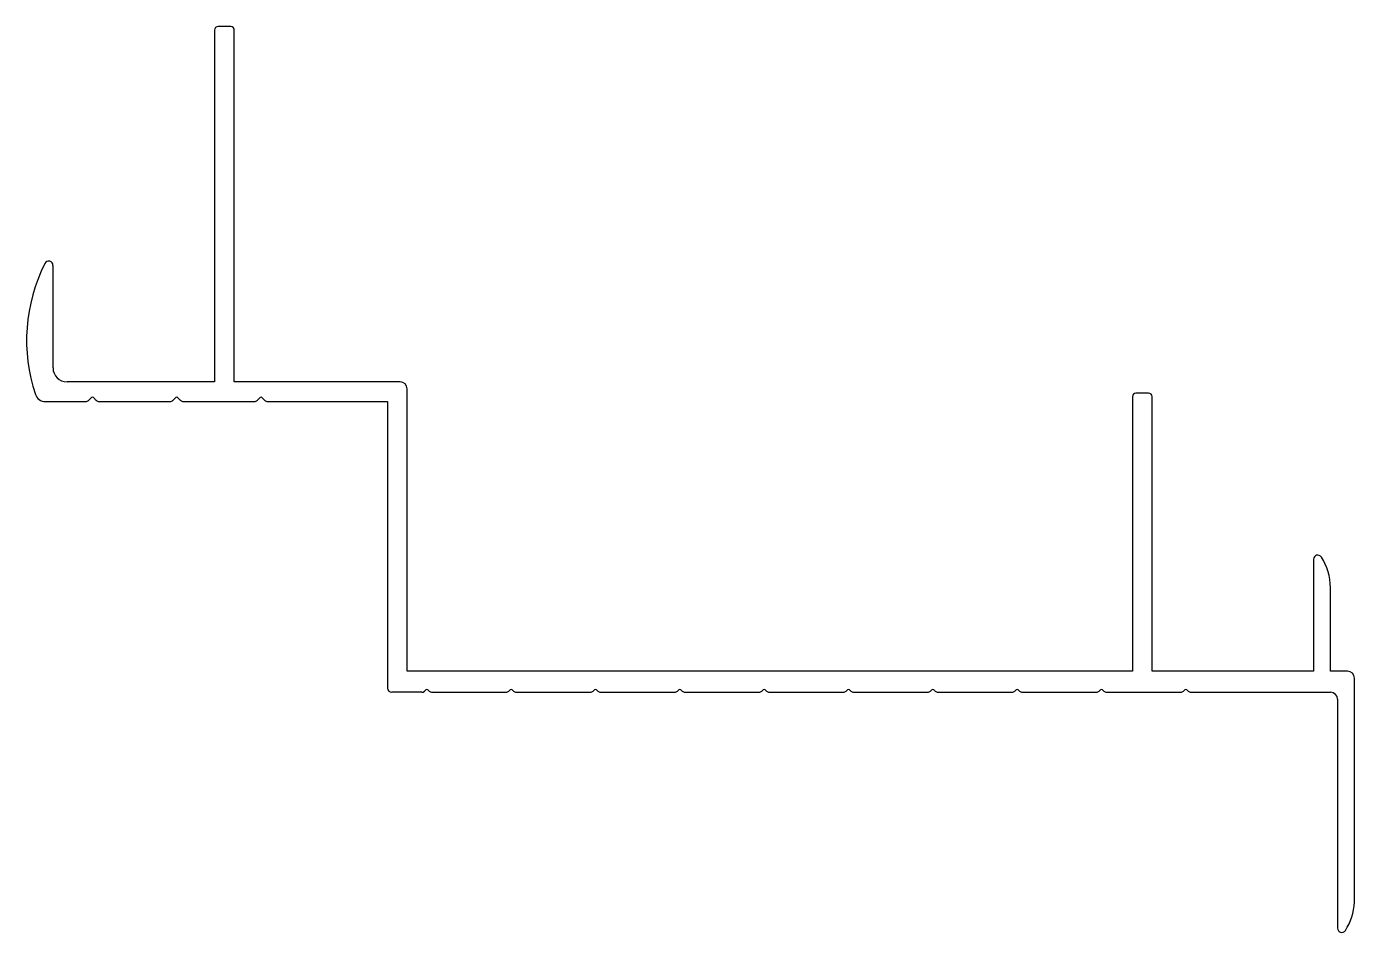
# Model space of a CAD drawing. Extents: x 1724.6 to 1819.1, y 1537.4 to 1601.9.
import ezdxf

# ---------------------------------------------------------------- set-up
doc = ezdxf.new("R2010")
doc.units = 0
doc.layers.get('0').update_dxf_attribs({"linetype": 'CONTINUOUS'})

msp = doc.modelspace()

# ---------------------------------------------------------------- linework, layer by layer
for p, q in [((1737.97, 1601.679), (1737.97, 1576.629)), ((1739.12, 1601.929), (1738.22, 1601.929)), ((1739.37, 1576.629), (1739.37, 1601.679)), ((1726.47, 1577.629), (1726.47, 1584.927)), ((1737.97, 1576.629), (1727.47, 1576.629)), ((1751.17, 1576.629), (1739.37, 1576.629)), ((1751.67, 1556.029), (1751.67, 1576.129)), ((1725.926, 1575.229), (1728.795, 1575.229)), ((1729.007, 1575.316), (1729.199, 1575.508)), ((1729.34, 1575.508), (1729.532, 1575.316)), ((1729.744, 1575.229), (1734.795, 1575.229)), ((1735.007, 1575.316), (1735.199, 1575.508)), ((1735.34, 1575.508), (1735.532, 1575.316)), ((1735.744, 1575.229), (1740.795, 1575.229)), ((1741.007, 1575.316), (1741.199, 1575.508)), ((1741.34, 1575.508), (1741.532, 1575.316)), ((1741.744, 1575.229), (1750.269, 1575.229)), ((1750.269, 1575.229), (1750.269, 1554.829)), ((1803.275, 1575.579), (1803.275, 1556.029)), ((1804.425, 1575.829), (1803.525, 1575.829)), ((1804.675, 1556.029), (1804.675, 1575.579)), ((1816.169, 1563.997), (1816.169, 1556.029)), ((1817.369, 1556.029), (1817.369, 1561.977)), ((1803.275, 1556.029), (1751.67, 1556.029)), ((1816.169, 1556.029), (1804.675, 1556.029)), ((1818.575, 1556.029), (1817.369, 1556.029)), ((1819.075, 1539.585), (1819.075, 1555.529)), ((1752.721, 1554.529), (1750.569, 1554.529)), ((1752.898, 1554.602), (1753.004, 1554.708)), ((1753.146, 1554.708), (1753.237, 1554.617)), ((1753.449, 1554.529), (1758.701, 1554.529)), ((1758.913, 1554.617), (1759.004, 1554.708)), ((1759.146, 1554.708), (1759.237, 1554.617)), ((1759.449, 1554.529), (1764.701, 1554.529)), ((1764.913, 1554.617), (1765.004, 1554.708)), ((1765.146, 1554.708), (1765.237, 1554.617)), ((1765.449, 1554.529), (1770.701, 1554.529)), ((1770.913, 1554.617), (1771.004, 1554.708)), ((1771.146, 1554.708), (1771.237, 1554.617)), ((1771.449, 1554.529), (1776.701, 1554.529)), ((1776.913, 1554.617), (1777.004, 1554.708)), ((1777.146, 1554.708), (1777.237, 1554.617)), ((1777.449, 1554.529), (1782.701, 1554.529)), ((1782.913, 1554.617), (1783.004, 1554.708)), ((1783.146, 1554.708), (1783.237, 1554.617)), ((1783.449, 1554.529), (1788.701, 1554.529)), ((1788.913, 1554.617), (1789.004, 1554.708)), ((1789.146, 1554.708), (1789.237, 1554.617)), ((1789.449, 1554.529), (1794.701, 1554.529)), ((1794.913, 1554.617), (1795.004, 1554.708)), ((1795.146, 1554.708), (1795.237, 1554.617)), ((1795.449, 1554.529), (1800.701, 1554.529)), ((1800.913, 1554.617), (1801.004, 1554.708)), ((1801.146, 1554.708), (1801.237, 1554.617)), ((1801.449, 1554.529), (1806.701, 1554.529)), ((1806.913, 1554.617), (1807.004, 1554.708)), ((1807.146, 1554.708), (1807.237, 1554.617)), ((1807.449, 1554.529), (1817.378, 1554.529)), ((1817.878, 1554.029), (1817.878, 1537.731))]:
    msp.add_line(p, q)
for centre, radius, start, end in [((1738.22, 1601.679), 0.25, 90, 180), ((1739.12, 1601.679), 0.25, 0, 90), ((1736.685, 1579.585), 12.097, 153.07198, 198.53203), ((1726.168, 1584.927), 0.301, 359.99203, 153.08346), ((1727.47, 1577.629), 1, 180, 270), ((1751.17, 1576.129), 0.5, 0, 90), ((1725.926, 1575.979), 0.75, 198.53179, 270.00001), ((1728.795, 1575.529), 0.3, 270.01099, 315.00612), ((1729.27, 1575.437), 0.1, 45.00117, 134.99883), ((1729.744, 1575.529), 0.3, 224.99388, 269.98901), ((1734.795, 1575.529), 0.3, 270.01099, 315.00612), ((1735.27, 1575.437), 0.1, 45.00117, 134.99883), ((1735.744, 1575.529), 0.3, 224.99388, 269.98901), ((1740.795, 1575.529), 0.3, 270.01099, 315.00612), ((1741.27, 1575.437), 0.1, 45.00117, 134.99883), ((1741.744, 1575.529), 0.3, 224.99388, 270.00067), ((1803.525, 1575.579), 0.25, 90, 180), ((1804.425, 1575.579), 0.25, 0, 90), ((1816.469, 1563.997), 0.3, 33.07054, 180.01432), ((1813.369, 1561.977), 4, 359.99925, 33.08655), ((1818.575, 1555.529), 0.5, 360, 90), ((1750.569, 1554.829), 0.3, 180, 270), ((1752.721, 1554.779), 0.25, 270, 315), ((1753.075, 1554.638), 0.1, 45.00117, 134.99883), ((1753.449, 1554.829), 0.3, 225.00212, 269.99484), ((1758.701, 1554.829), 0.3, 269.9935, 314.99788), ((1759.075, 1554.638), 0.1, 45.00117, 134.99883), ((1759.449, 1554.829), 0.3, 225.00212, 269.99484), ((1764.701, 1554.829), 0.3, 269.9935, 314.99788), ((1765.075, 1554.638), 0.1, 45.00117, 134.99883), ((1765.449, 1554.829), 0.3, 225.00212, 269.99484), ((1770.701, 1554.829), 0.3, 269.9935, 314.99788), ((1771.075, 1554.638), 0.1, 45.00117, 134.99883), ((1771.449, 1554.829), 0.3, 225.00212, 269.99484), ((1776.701, 1554.829), 0.3, 269.9935, 314.99788), ((1777.075, 1554.638), 0.1, 45.00117, 134.99883), ((1777.449, 1554.829), 0.3, 225.00212, 269.99484), ((1782.701, 1554.829), 0.3, 269.9935, 314.99788), ((1783.075, 1554.638), 0.1, 45.00117, 134.99883), ((1783.449, 1554.829), 0.3, 225.00212, 269.99484), ((1788.701, 1554.829), 0.3, 269.9935, 314.99788), ((1789.075, 1554.638), 0.1, 45.00117, 134.99883), ((1789.449, 1554.829), 0.3, 225.00212, 269.99484), ((1794.701, 1554.829), 0.3, 269.9935, 314.99788), ((1795.075, 1554.638), 0.1, 45.00117, 134.99883), ((1795.449, 1554.829), 0.3, 225.00212, 269.99484), ((1800.701, 1554.829), 0.3, 269.9935, 314.99788), ((1801.075, 1554.638), 0.1, 45.00117, 134.99883), ((1801.449, 1554.829), 0.3, 225.00212, 269.99484), ((1806.701, 1554.829), 0.3, 269.9935, 314.99788), ((1807.075, 1554.638), 0.1, 45.00085, 134.99915), ((1807.449, 1554.829), 0.3, 225.00212, 269.99484), ((1817.378, 1554.029), 0.5, 0, 90), ((1815.078, 1539.751), 4, 326.91324, 357.62161), ((1818.178, 1537.731), 0.3, 179.99866, 326.91505)]:
    msp.add_arc(centre, radius, start, end)

doc.saveas('drawing.dxf')
